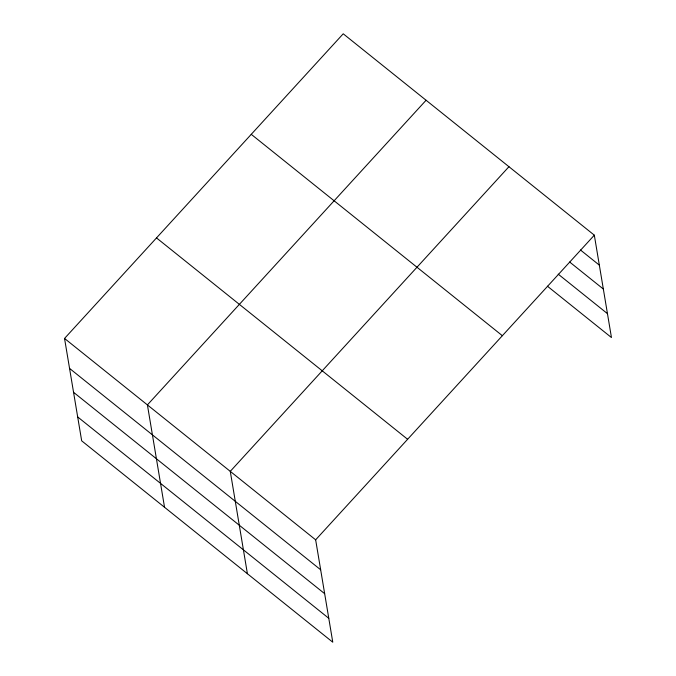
<?xml version="1.0" encoding="UTF-8"?>
<svg xmlns="http://www.w3.org/2000/svg" width="676" height="676" viewBox="0 0 676 676"><rect width="100%" height="100%" fill="white"/><g stroke="black" fill="none" stroke-linecap="round" stroke-linejoin="round"><path stroke-width="1.01" d="M64.541 338.448L315.65 539.82L332.778 642.2L81.678 440.828L64.541 338.448L343.222 33.8L594.322 235.172L611.459 337.552L547.425 286.201M426.083 100.251L147.41 404.899L164.538 507.279M508.952 166.702L230.271 471.349L247.408 573.738M315.65 539.82L594.322 235.172M580.456 249.993L599.342 265.136M569.682 262.043L603.338 289.032M558.207 274.152L607.462 313.656M251.252 134.33L502.361 335.702M156.502 237.91L407.611 439.282M69.56 368.412L320.661 569.783M73.557 392.308L324.657 593.68M77.672 416.931L328.781 618.303"/></g></svg>
